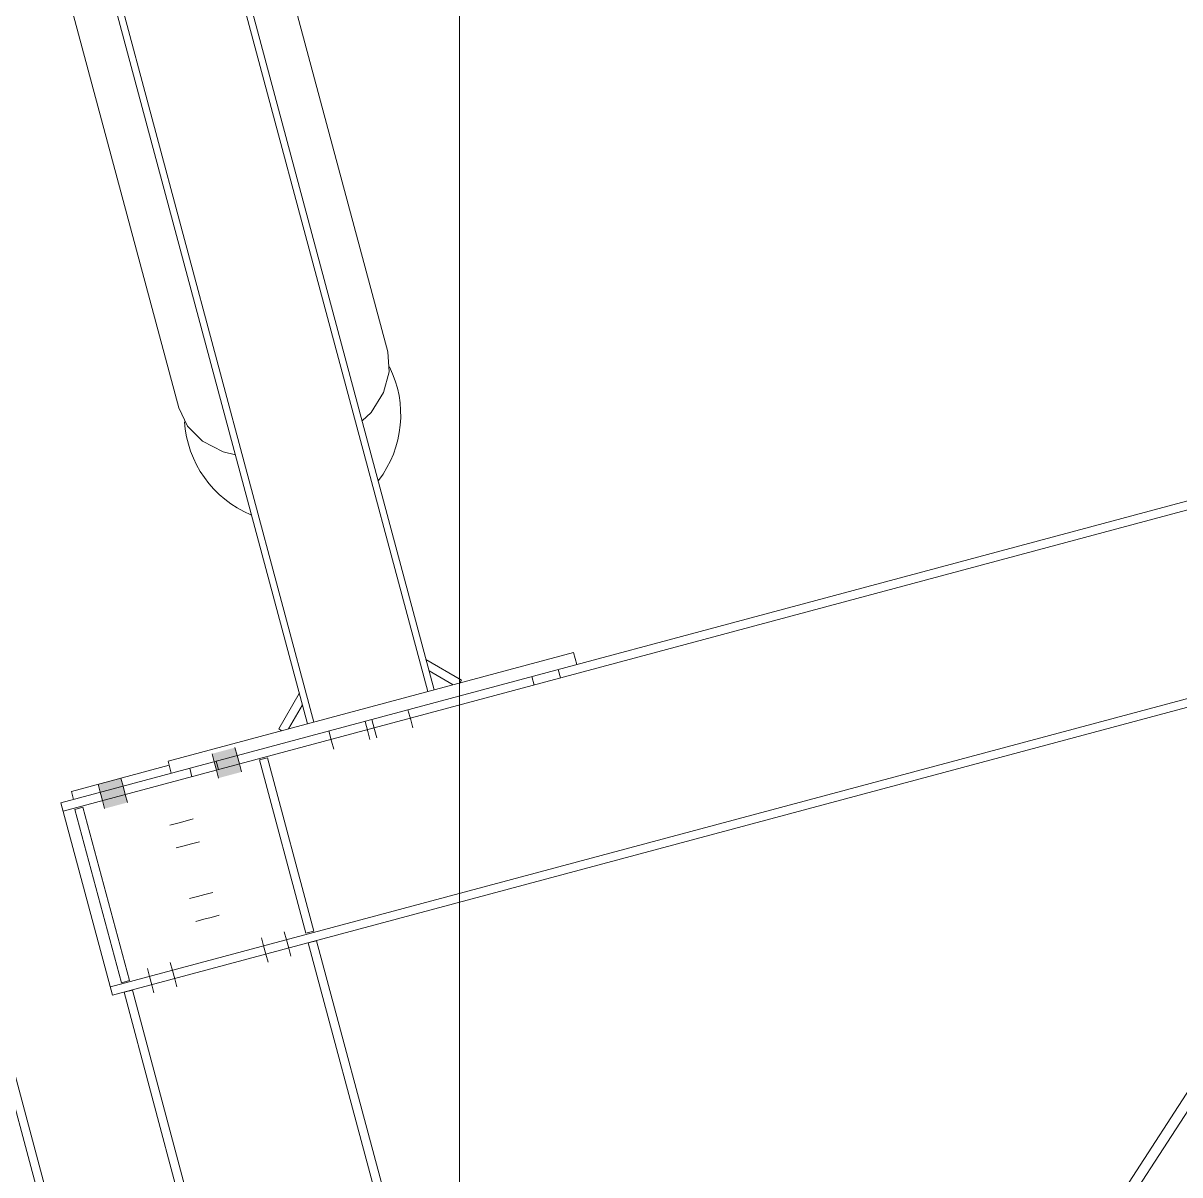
# Model space of a CAD drawing. Header units: millimetres. Extents: x -753 to 90, y 56274 to 56868.
# Drawn here: x -399.14 to -381.5, y 56728.24 to 56745.8 of the extents above; entities that cross this region are included whole.
import ezdxf

# ---------------------------------------------------------------- set-up
doc = ezdxf.new("R2010")
doc.units = ezdxf.units.MM
doc.linetypes.add('XKITLINE00', pattern=[0])
doc.linetypes.add('XKITLINE02', pattern=[4, 2, -2])
for name, color, linetype, lineweight in [('Grelha', 4, 'Continuous', 0), ('Parafuso', 3, 'Continuous', 0), ('Peça', 2, 'Continuous', 0)]:
    doc.layers.add(name, color=color, linetype=linetype, lineweight=lineweight)

# ---------------------------------------------------------------- blocks, each defined once
blk = doc.blocks.new('*A628')
at = {"layer": 'Grelha', "color": 7, "linetype": 'XKITLINE00', "lineweight": 0}
blk.add_line((-392.488, 56499.327), (-392.488, 56831.55), dxfattribs=at)
blk = doc.blocks.new('*A1312')
at = {"layer": 'Peça', "color": 1, "linetype": 'XKITLINE00', "lineweight": 0}
for p, q in [((-398.563, 56733.914), (-252.563, 56773.034)), ((-398.529, 56733.787), (-252.563, 56772.897)), ((-397.81, 56731.105), (-252.563, 56770.023)), ((-397.776, 56730.978), (-252.563, 56769.886)), ((-398.563, 56733.914), (-397.776, 56730.978))]:
    blk.add_line(p, q, dxfattribs=at)
blk = doc.blocks.new('*A1316')
at = {"layer": 'Peça', "color": 1, "linetype": 'XKITLINE00', "lineweight": 0}
for p, q in [((-395.413, 56734.601), (-395.535, 56734.568)), ((-394.705, 56731.958), (-395.413, 56734.601)), ((-394.827, 56731.925), (-395.535, 56734.568)), ((-394.705, 56731.958), (-394.827, 56731.925))]:
    blk.add_line(p, q, dxfattribs=at)
blk = doc.blocks.new('*A1317')
at = {"layer": 'Peça', "color": 1, "linetype": 'XKITLINE00', "lineweight": 0}
for p, q in [((-398.228, 56733.847), (-398.35, 56733.814)), ((-397.642, 56731.171), (-398.35, 56733.814)), ((-397.52, 56731.204), (-398.228, 56733.847)), ((-397.52, 56731.204), (-397.642, 56731.171))]:
    blk.add_line(p, q, dxfattribs=at)
blk = doc.blocks.new('*A1379')
at = {"layer": 'Peça', "color": 1, "linetype": 'XKITLINE00', "lineweight": 0}
for p, q in [((-377.144, 56736.046), (-389.832, 56716.475)), ((-389.699, 56716.389), (-377.011, 56735.96))]:
    blk.add_line(p, q, dxfattribs=at)
blk = doc.blocks.new('*A1385')
at = {"layer": 'Peça', "color": 1, "linetype": 'XKITLINE00', "lineweight": 0}
for p, q in [((-394.955, 56713.181), (-399.593, 56730.491)), ((-394.828, 56713.216), (-399.466, 56730.525))]:
    blk.add_line(p, q, dxfattribs=at)
blk = doc.blocks.new('*A1386')
at = {"layer": 'Peça', "color": 1, "linetype": 'XKITLINE00', "lineweight": 0}
for p, q in [((-394.793, 56731.777), (-394.666, 56731.811)), ((-390.155, 56714.468), (-394.793, 56731.777)), ((-390.028, 56714.502), (-394.666, 56731.811)), ((-397.602, 56731.024), (-397.475, 56731.058)), ((-392.964, 56713.715), (-397.602, 56731.024)), ((-392.837, 56713.749), (-397.475, 56731.058))]:
    blk.add_line(p, q, dxfattribs=at)
blk = doc.blocks.new('*A1387')
at = {"layer": 'Peça', "color": 1, "linetype": 'XKITLINE00', "lineweight": 0}
for p, q in [((-396.913, 56734.487), (-398.402, 56734.088)), ((-398.402, 56734.088), (-398.37, 56733.966))]:
    blk.add_line(p, q, dxfattribs=at)
blk = doc.blocks.new('*A1388')
at = {"layer": 'Parafuso'}
for points in [[(-397.964, 56734.075), (-397.997, 56734.196), (-397.649, 56734.289), (-397.616, 56734.168)], [(-397.964, 56734.075), (-397.997, 56734.196), (-397.649, 56734.289), (-397.616, 56734.168)], [(-397.964, 56734.075), (-397.997, 56734.196), (-397.649, 56734.289), (-397.616, 56734.168)], [(-397.93, 56733.947), (-397.964, 56734.075), (-397.616, 56734.168), (-397.582, 56734.04)], [(-397.93, 56733.947), (-397.964, 56734.075), (-397.616, 56734.168), (-397.582, 56734.04)], [(-397.93, 56733.947), (-397.964, 56734.075), (-397.616, 56734.168), (-397.582, 56734.04)], [(-397.897, 56733.825), (-397.93, 56733.947), (-397.582, 56734.04), (-397.549, 56733.919)], [(-397.897, 56733.825), (-397.93, 56733.947), (-397.582, 56734.04), (-397.549, 56733.919)], [(-397.897, 56733.825), (-397.93, 56733.947), (-397.582, 56734.04), (-397.549, 56733.919)]]:
    blk.add_hatch(color=7, dxfattribs=at).paths.add_polyline_path(points, flags=17)
at = {"layer": 'Parafuso', "color": 7, "linetype": 'XKITLINE00', "lineweight": 0}
for p, q in [((-397.616, 56734.168), (-397.649, 56734.289)), ((-397.616, 56734.168), (-397.649, 56734.289)), ((-397.616, 56734.168), (-397.649, 56734.289)), ((-397.964, 56734.075), (-397.997, 56734.196)), ((-397.964, 56734.075), (-397.997, 56734.196)), ((-397.964, 56734.075), (-397.997, 56734.196)), ((-397.93, 56733.947), (-397.964, 56734.075)), ((-397.93, 56733.947), (-397.964, 56734.075)), ((-397.93, 56733.947), (-397.964, 56734.075)), ((-397.582, 56734.04), (-397.616, 56734.168)), ((-397.582, 56734.04), (-397.616, 56734.168)), ((-397.582, 56734.04), (-397.616, 56734.168)), ((-397.897, 56733.825), (-397.93, 56733.947)), ((-397.897, 56733.825), (-397.93, 56733.947)), ((-397.897, 56733.825), (-397.93, 56733.947)), ((-397.549, 56733.919), (-397.582, 56734.04)), ((-397.549, 56733.919), (-397.582, 56734.04)), ((-397.549, 56733.919), (-397.582, 56734.04))]:
    blk.add_line(p, q, dxfattribs=at)
blk = doc.blocks.new('*A1389')
at = {"layer": 'Parafuso'}
for points in [[(-397.649, 56734.289), (-397.616, 56734.168), (-397.964, 56734.075), (-397.997, 56734.196)], [(-397.649, 56734.289), (-397.616, 56734.168), (-397.964, 56734.075), (-397.997, 56734.196)], [(-397.649, 56734.289), (-397.616, 56734.168), (-397.964, 56734.075), (-397.997, 56734.196)], [(-397.616, 56734.168), (-397.582, 56734.04), (-397.93, 56733.947), (-397.964, 56734.075)], [(-397.616, 56734.168), (-397.582, 56734.04), (-397.93, 56733.947), (-397.964, 56734.075)], [(-397.616, 56734.168), (-397.582, 56734.04), (-397.93, 56733.947), (-397.964, 56734.075)], [(-397.582, 56734.04), (-397.549, 56733.919), (-397.897, 56733.825), (-397.93, 56733.947)], [(-397.582, 56734.04), (-397.549, 56733.919), (-397.897, 56733.825), (-397.93, 56733.947)], [(-397.582, 56734.04), (-397.549, 56733.919), (-397.897, 56733.825), (-397.93, 56733.947)]]:
    blk.add_hatch(color=7, dxfattribs=at).paths.add_polyline_path(points, flags=17)
at = {"layer": 'Parafuso', "color": 7, "linetype": 'XKITLINE00', "lineweight": 0}
for p, q in [((-397.616, 56734.168), (-397.649, 56734.289)), ((-397.616, 56734.168), (-397.649, 56734.289)), ((-397.616, 56734.168), (-397.649, 56734.289)), ((-397.964, 56734.075), (-397.997, 56734.196)), ((-397.964, 56734.075), (-397.997, 56734.196)), ((-397.964, 56734.075), (-397.997, 56734.196)), ((-397.93, 56733.947), (-397.964, 56734.075)), ((-397.93, 56733.947), (-397.964, 56734.075)), ((-397.93, 56733.947), (-397.964, 56734.075)), ((-397.582, 56734.04), (-397.616, 56734.168)), ((-397.582, 56734.04), (-397.616, 56734.168)), ((-397.582, 56734.04), (-397.616, 56734.168)), ((-397.897, 56733.825), (-397.93, 56733.947)), ((-397.897, 56733.825), (-397.93, 56733.947)), ((-397.897, 56733.825), (-397.93, 56733.947)), ((-397.549, 56733.919), (-397.582, 56734.04)), ((-397.549, 56733.919), (-397.582, 56734.04)), ((-397.549, 56733.919), (-397.582, 56734.04))]:
    blk.add_line(p, q, dxfattribs=at)
blk = doc.blocks.new('*A1390')
at = {"layer": 'Parafuso', "color": 7, "linetype": 'XKITLINE02', "lineweight": 0}
for p, q in [((-395.505, 56731.853), (-395.473, 56731.732)), ((-395.505, 56731.853), (-395.473, 56731.732)), ((-395.505, 56731.853), (-395.473, 56731.732)), ((-395.158, 56731.946), (-395.125, 56731.825)), ((-395.158, 56731.946), (-395.125, 56731.825)), ((-395.158, 56731.946), (-395.125, 56731.825)), ((-395.125, 56731.825), (-395.091, 56731.697)), ((-395.125, 56731.825), (-395.091, 56731.697)), ((-395.125, 56731.825), (-395.091, 56731.697)), ((-395.473, 56731.732), (-395.439, 56731.604)), ((-395.473, 56731.732), (-395.439, 56731.604)), ((-395.473, 56731.732), (-395.439, 56731.604)), ((-395.439, 56731.604), (-395.406, 56731.482)), ((-395.439, 56731.604), (-395.406, 56731.482)), ((-395.439, 56731.604), (-395.406, 56731.482)), ((-395.091, 56731.697), (-395.058, 56731.576)), ((-395.091, 56731.697), (-395.058, 56731.576)), ((-395.091, 56731.697), (-395.058, 56731.576))]:
    blk.add_line(p, q, dxfattribs=at)
blk = doc.blocks.new('*A1391')
at = {"layer": 'Parafuso', "color": 7, "linetype": 'XKITLINE02', "lineweight": 0}
for p, q in [((-395.505, 56731.853), (-395.473, 56731.732)), ((-395.505, 56731.853), (-395.473, 56731.732)), ((-395.505, 56731.853), (-395.473, 56731.732)), ((-395.158, 56731.946), (-395.125, 56731.825)), ((-395.158, 56731.946), (-395.125, 56731.825)), ((-395.158, 56731.946), (-395.125, 56731.825)), ((-395.125, 56731.825), (-395.091, 56731.697)), ((-395.125, 56731.825), (-395.091, 56731.697)), ((-395.125, 56731.825), (-395.091, 56731.697)), ((-395.473, 56731.732), (-395.439, 56731.604)), ((-395.473, 56731.732), (-395.439, 56731.604)), ((-395.473, 56731.732), (-395.439, 56731.604)), ((-395.439, 56731.604), (-395.406, 56731.482)), ((-395.439, 56731.604), (-395.406, 56731.482)), ((-395.439, 56731.604), (-395.406, 56731.482)), ((-395.091, 56731.697), (-395.058, 56731.576)), ((-395.091, 56731.697), (-395.058, 56731.576)), ((-395.091, 56731.697), (-395.058, 56731.576))]:
    blk.add_line(p, q, dxfattribs=at)
blk = doc.blocks.new('*A1392')
at = {"layer": 'Parafuso'}
for points in [[(-395.91, 56734.755), (-395.878, 56734.634), (-396.225, 56734.54), (-396.258, 56734.662)], [(-395.91, 56734.755), (-395.878, 56734.634), (-396.225, 56734.54), (-396.258, 56734.662)], [(-395.91, 56734.755), (-395.878, 56734.634), (-396.225, 56734.54), (-396.258, 56734.662)], [(-395.878, 56734.634), (-395.843, 56734.506), (-396.191, 56734.413), (-396.225, 56734.54)], [(-395.878, 56734.634), (-395.843, 56734.506), (-396.191, 56734.413), (-396.225, 56734.54)], [(-395.878, 56734.634), (-395.843, 56734.506), (-396.191, 56734.413), (-396.225, 56734.54)], [(-395.843, 56734.506), (-395.811, 56734.384), (-396.159, 56734.291), (-396.191, 56734.413)], [(-395.843, 56734.506), (-395.811, 56734.384), (-396.159, 56734.291), (-396.191, 56734.413)], [(-395.843, 56734.506), (-395.811, 56734.384), (-396.159, 56734.291), (-396.191, 56734.413)]]:
    blk.add_hatch(color=7, dxfattribs=at).paths.add_polyline_path(points, flags=17)
at = {"layer": 'Parafuso', "color": 7, "linetype": 'XKITLINE00', "lineweight": 0}
for p, q in [((-396.225, 56734.54), (-396.258, 56734.662)), ((-396.225, 56734.54), (-396.258, 56734.662)), ((-396.225, 56734.54), (-396.258, 56734.662)), ((-395.878, 56734.634), (-395.91, 56734.755)), ((-395.878, 56734.634), (-395.91, 56734.755)), ((-395.878, 56734.634), (-395.91, 56734.755)), ((-395.843, 56734.506), (-395.878, 56734.634)), ((-395.843, 56734.506), (-395.878, 56734.634)), ((-395.843, 56734.506), (-395.878, 56734.634)), ((-396.191, 56734.413), (-396.225, 56734.54)), ((-396.191, 56734.413), (-396.225, 56734.54)), ((-396.191, 56734.413), (-396.225, 56734.54)), ((-395.811, 56734.384), (-395.843, 56734.506)), ((-395.811, 56734.384), (-395.843, 56734.506)), ((-395.811, 56734.384), (-395.843, 56734.506)), ((-396.159, 56734.291), (-396.191, 56734.413)), ((-396.159, 56734.291), (-396.191, 56734.413)), ((-396.159, 56734.291), (-396.191, 56734.413))]:
    blk.add_line(p, q, dxfattribs=at)
blk = doc.blocks.new('*A1393')
at = {"layer": 'Parafuso'}
for points in [[(-396.225, 56734.54), (-396.258, 56734.662), (-395.91, 56734.755), (-395.878, 56734.634)], [(-396.225, 56734.54), (-396.258, 56734.662), (-395.91, 56734.755), (-395.878, 56734.634)], [(-396.225, 56734.54), (-396.258, 56734.662), (-395.91, 56734.755), (-395.878, 56734.634)], [(-396.191, 56734.413), (-396.225, 56734.54), (-395.878, 56734.634), (-395.843, 56734.506)], [(-396.191, 56734.413), (-396.225, 56734.54), (-395.878, 56734.634), (-395.843, 56734.506)], [(-396.191, 56734.413), (-396.225, 56734.54), (-395.878, 56734.634), (-395.843, 56734.506)], [(-396.159, 56734.291), (-396.191, 56734.413), (-395.843, 56734.506), (-395.811, 56734.384)], [(-396.159, 56734.291), (-396.191, 56734.413), (-395.843, 56734.506), (-395.811, 56734.384)], [(-396.159, 56734.291), (-396.191, 56734.413), (-395.843, 56734.506), (-395.811, 56734.384)]]:
    blk.add_hatch(color=7, dxfattribs=at).paths.add_polyline_path(points, flags=17)
at = {"layer": 'Parafuso', "color": 7, "linetype": 'XKITLINE00', "lineweight": 0}
for p, q in [((-396.225, 56734.54), (-396.258, 56734.662)), ((-396.225, 56734.54), (-396.258, 56734.662)), ((-396.225, 56734.54), (-396.258, 56734.662)), ((-395.878, 56734.634), (-395.91, 56734.755)), ((-395.878, 56734.634), (-395.91, 56734.755)), ((-395.878, 56734.634), (-395.91, 56734.755)), ((-395.843, 56734.506), (-395.878, 56734.634)), ((-395.843, 56734.506), (-395.878, 56734.634)), ((-395.843, 56734.506), (-395.878, 56734.634)), ((-396.191, 56734.413), (-396.225, 56734.54)), ((-396.191, 56734.413), (-396.225, 56734.54)), ((-396.191, 56734.413), (-396.225, 56734.54)), ((-395.811, 56734.384), (-395.843, 56734.506)), ((-395.811, 56734.384), (-395.843, 56734.506)), ((-395.811, 56734.384), (-395.843, 56734.506)), ((-396.159, 56734.291), (-396.191, 56734.413)), ((-396.159, 56734.291), (-396.191, 56734.413)), ((-396.159, 56734.291), (-396.191, 56734.413))]:
    blk.add_line(p, q, dxfattribs=at)
blk = doc.blocks.new('*A1404')
at = {"layer": 'Parafuso', "color": 7, "linetype": 'XKITLINE02', "lineweight": 0}
for p, q in [((-396.78, 56733.605), (-396.902, 56733.572)), ((-396.78, 56733.605), (-396.902, 56733.572)), ((-396.668, 56733.635), (-396.78, 56733.605)), ((-396.668, 56733.635), (-396.78, 56733.605)), ((-396.546, 56733.668), (-396.668, 56733.635)), ((-396.546, 56733.668), (-396.668, 56733.635)), ((-396.687, 56733.257), (-396.809, 56733.225)), ((-396.687, 56733.257), (-396.809, 56733.225)), ((-396.575, 56733.287), (-396.687, 56733.257)), ((-396.575, 56733.287), (-396.687, 56733.257)), ((-396.453, 56733.32), (-396.575, 56733.287)), ((-396.453, 56733.32), (-396.575, 56733.287)), ((-396.48, 56732.485), (-396.602, 56732.452)), ((-396.48, 56732.485), (-396.602, 56732.452)), ((-396.368, 56732.515), (-396.48, 56732.485)), ((-396.368, 56732.515), (-396.48, 56732.485)), ((-396.246, 56732.547), (-396.368, 56732.515)), ((-396.246, 56732.547), (-396.368, 56732.515)), ((-396.387, 56732.137), (-396.508, 56732.104)), ((-396.387, 56732.137), (-396.508, 56732.104)), ((-396.275, 56732.167), (-396.387, 56732.137)), ((-396.275, 56732.167), (-396.387, 56732.137)), ((-396.153, 56732.199), (-396.275, 56732.167)), ((-396.153, 56732.199), (-396.275, 56732.167))]:
    blk.add_line(p, q, dxfattribs=at)
blk = doc.blocks.new('*A1405')
at = {"layer": 'Parafuso', "color": 7, "linetype": 'XKITLINE02', "lineweight": 0}
for p, q in [((-396.78, 56733.605), (-396.902, 56733.572)), ((-396.78, 56733.605), (-396.902, 56733.572)), ((-396.668, 56733.635), (-396.78, 56733.605)), ((-396.668, 56733.635), (-396.78, 56733.605)), ((-396.546, 56733.668), (-396.668, 56733.635)), ((-396.546, 56733.668), (-396.668, 56733.635)), ((-396.687, 56733.257), (-396.809, 56733.225)), ((-396.687, 56733.257), (-396.809, 56733.225)), ((-396.575, 56733.287), (-396.687, 56733.257)), ((-396.575, 56733.287), (-396.687, 56733.257)), ((-396.453, 56733.32), (-396.575, 56733.287)), ((-396.453, 56733.32), (-396.575, 56733.287)), ((-396.48, 56732.485), (-396.602, 56732.452)), ((-396.48, 56732.485), (-396.602, 56732.452)), ((-396.368, 56732.515), (-396.48, 56732.485)), ((-396.368, 56732.515), (-396.48, 56732.485)), ((-396.246, 56732.547), (-396.368, 56732.515)), ((-396.246, 56732.547), (-396.368, 56732.515)), ((-396.387, 56732.137), (-396.508, 56732.104)), ((-396.387, 56732.137), (-396.508, 56732.104)), ((-396.275, 56732.167), (-396.387, 56732.137)), ((-396.275, 56732.167), (-396.387, 56732.137)), ((-396.153, 56732.199), (-396.275, 56732.167)), ((-396.153, 56732.199), (-396.275, 56732.167))]:
    blk.add_line(p, q, dxfattribs=at)
blk = doc.blocks.new('*A1406')
at = {"layer": 'Parafuso', "color": 7, "linetype": 'XKITLINE02', "lineweight": 0}
for p, q in [((-396.896, 56731.481), (-396.864, 56731.359)), ((-396.896, 56731.481), (-396.864, 56731.359)), ((-396.896, 56731.481), (-396.864, 56731.359)), ((-397.244, 56731.387), (-397.211, 56731.266)), ((-397.244, 56731.387), (-397.211, 56731.266)), ((-397.244, 56731.387), (-397.211, 56731.266)), ((-397.211, 56731.266), (-397.177, 56731.138)), ((-397.211, 56731.266), (-397.177, 56731.138)), ((-397.211, 56731.266), (-397.177, 56731.138)), ((-396.864, 56731.359), (-396.829, 56731.231)), ((-396.864, 56731.359), (-396.829, 56731.231)), ((-396.864, 56731.359), (-396.829, 56731.231)), ((-397.177, 56731.138), (-397.145, 56731.016)), ((-397.177, 56731.138), (-397.145, 56731.016)), ((-397.177, 56731.138), (-397.145, 56731.016)), ((-396.829, 56731.231), (-396.797, 56731.11)), ((-396.829, 56731.231), (-396.797, 56731.11)), ((-396.829, 56731.231), (-396.797, 56731.11))]:
    blk.add_line(p, q, dxfattribs=at)
blk = doc.blocks.new('*A1407')
at = {"layer": 'Parafuso', "color": 7, "linetype": 'XKITLINE02', "lineweight": 0}
for p, q in [((-396.896, 56731.481), (-396.864, 56731.359)), ((-396.896, 56731.481), (-396.864, 56731.359)), ((-396.896, 56731.481), (-396.864, 56731.359)), ((-397.244, 56731.387), (-397.211, 56731.266)), ((-397.244, 56731.387), (-397.211, 56731.266)), ((-397.244, 56731.387), (-397.211, 56731.266)), ((-397.211, 56731.266), (-397.177, 56731.138)), ((-397.211, 56731.266), (-397.177, 56731.138)), ((-397.211, 56731.266), (-397.177, 56731.138)), ((-396.864, 56731.359), (-396.829, 56731.231)), ((-396.864, 56731.359), (-396.829, 56731.231)), ((-396.864, 56731.359), (-396.829, 56731.231)), ((-397.177, 56731.138), (-397.145, 56731.016)), ((-397.177, 56731.138), (-397.145, 56731.016)), ((-397.177, 56731.138), (-397.145, 56731.016)), ((-396.829, 56731.231), (-396.797, 56731.11)), ((-396.829, 56731.231), (-396.797, 56731.11)), ((-396.829, 56731.231), (-396.797, 56731.11))]:
    blk.add_line(p, q, dxfattribs=at)
blk = doc.blocks.new('*A1408')
at = {"layer": 'Parafuso'}
for points in [[(-397.649, 56734.289), (-397.616, 56734.168), (-397.964, 56734.075), (-397.997, 56734.196)], [(-397.649, 56734.289), (-397.616, 56734.168), (-397.964, 56734.075), (-397.997, 56734.196)], [(-397.649, 56734.289), (-397.616, 56734.168), (-397.964, 56734.075), (-397.997, 56734.196)], [(-397.616, 56734.168), (-397.582, 56734.04), (-397.93, 56733.947), (-397.964, 56734.075)], [(-397.616, 56734.168), (-397.582, 56734.04), (-397.93, 56733.947), (-397.964, 56734.075)], [(-397.616, 56734.168), (-397.582, 56734.04), (-397.93, 56733.947), (-397.964, 56734.075)], [(-397.582, 56734.04), (-397.549, 56733.919), (-397.897, 56733.825), (-397.93, 56733.947)], [(-397.582, 56734.04), (-397.549, 56733.919), (-397.897, 56733.825), (-397.93, 56733.947)], [(-397.582, 56734.04), (-397.549, 56733.919), (-397.897, 56733.825), (-397.93, 56733.947)]]:
    blk.add_hatch(color=7, dxfattribs=at).paths.add_polyline_path(points, flags=17)
at = {"layer": 'Parafuso', "color": 7, "linetype": 'XKITLINE00', "lineweight": 0}
for p, q in [((-397.616, 56734.168), (-397.649, 56734.289)), ((-397.616, 56734.168), (-397.649, 56734.289)), ((-397.616, 56734.168), (-397.649, 56734.289)), ((-397.964, 56734.075), (-397.997, 56734.196)), ((-397.964, 56734.075), (-397.997, 56734.196)), ((-397.964, 56734.075), (-397.997, 56734.196)), ((-397.93, 56733.947), (-397.964, 56734.075)), ((-397.93, 56733.947), (-397.964, 56734.075)), ((-397.93, 56733.947), (-397.964, 56734.075)), ((-397.582, 56734.04), (-397.616, 56734.168)), ((-397.582, 56734.04), (-397.616, 56734.168)), ((-397.582, 56734.04), (-397.616, 56734.168)), ((-397.897, 56733.825), (-397.93, 56733.947)), ((-397.897, 56733.825), (-397.93, 56733.947)), ((-397.897, 56733.825), (-397.93, 56733.947)), ((-397.549, 56733.919), (-397.582, 56734.04)), ((-397.549, 56733.919), (-397.582, 56734.04)), ((-397.549, 56733.919), (-397.582, 56734.04))]:
    blk.add_line(p, q, dxfattribs=at)
blk = doc.blocks.new('*A1409')
at = {"layer": 'Parafuso'}
for points in [[(-397.964, 56734.075), (-397.997, 56734.196), (-397.649, 56734.289), (-397.616, 56734.168)], [(-397.964, 56734.075), (-397.997, 56734.196), (-397.649, 56734.289), (-397.616, 56734.168)], [(-397.964, 56734.075), (-397.997, 56734.196), (-397.649, 56734.289), (-397.616, 56734.168)], [(-397.93, 56733.947), (-397.964, 56734.075), (-397.616, 56734.168), (-397.582, 56734.04)], [(-397.93, 56733.947), (-397.964, 56734.075), (-397.616, 56734.168), (-397.582, 56734.04)], [(-397.93, 56733.947), (-397.964, 56734.075), (-397.616, 56734.168), (-397.582, 56734.04)], [(-397.897, 56733.825), (-397.93, 56733.947), (-397.582, 56734.04), (-397.549, 56733.919)], [(-397.897, 56733.825), (-397.93, 56733.947), (-397.582, 56734.04), (-397.549, 56733.919)], [(-397.897, 56733.825), (-397.93, 56733.947), (-397.582, 56734.04), (-397.549, 56733.919)]]:
    blk.add_hatch(color=7, dxfattribs=at).paths.add_polyline_path(points, flags=17)
at = {"layer": 'Parafuso', "color": 7, "linetype": 'XKITLINE00', "lineweight": 0}
for p, q in [((-397.616, 56734.168), (-397.649, 56734.289)), ((-397.616, 56734.168), (-397.649, 56734.289)), ((-397.616, 56734.168), (-397.649, 56734.289)), ((-397.964, 56734.075), (-397.997, 56734.196)), ((-397.964, 56734.075), (-397.997, 56734.196)), ((-397.964, 56734.075), (-397.997, 56734.196)), ((-397.93, 56733.947), (-397.964, 56734.075)), ((-397.93, 56733.947), (-397.964, 56734.075)), ((-397.93, 56733.947), (-397.964, 56734.075)), ((-397.582, 56734.04), (-397.616, 56734.168)), ((-397.582, 56734.04), (-397.616, 56734.168)), ((-397.582, 56734.04), (-397.616, 56734.168)), ((-397.897, 56733.825), (-397.93, 56733.947)), ((-397.897, 56733.825), (-397.93, 56733.947)), ((-397.897, 56733.825), (-397.93, 56733.947)), ((-397.549, 56733.919), (-397.582, 56734.04)), ((-397.549, 56733.919), (-397.582, 56734.04)), ((-397.549, 56733.919), (-397.582, 56734.04))]:
    blk.add_line(p, q, dxfattribs=at)
blk = doc.blocks.new('*A1410')
at = {"layer": 'Parafuso', "color": 7, "linetype": 'XKITLINE02', "lineweight": 0}
for p, q in [((-396.902, 56733.572), (-396.78, 56733.605)), ((-396.902, 56733.572), (-396.78, 56733.605)), ((-396.78, 56733.605), (-396.668, 56733.635)), ((-396.78, 56733.605), (-396.668, 56733.635)), ((-396.668, 56733.635), (-396.546, 56733.668)), ((-396.668, 56733.635), (-396.546, 56733.668)), ((-396.809, 56733.225), (-396.687, 56733.257)), ((-396.809, 56733.225), (-396.687, 56733.257)), ((-396.687, 56733.257), (-396.575, 56733.287)), ((-396.687, 56733.257), (-396.575, 56733.287)), ((-396.575, 56733.287), (-396.453, 56733.32)), ((-396.575, 56733.287), (-396.453, 56733.32)), ((-396.602, 56732.452), (-396.48, 56732.485)), ((-396.602, 56732.452), (-396.48, 56732.485)), ((-396.48, 56732.485), (-396.368, 56732.515)), ((-396.48, 56732.485), (-396.368, 56732.515)), ((-396.368, 56732.515), (-396.246, 56732.547)), ((-396.368, 56732.515), (-396.246, 56732.547)), ((-396.508, 56732.104), (-396.387, 56732.137)), ((-396.508, 56732.104), (-396.387, 56732.137)), ((-396.387, 56732.137), (-396.275, 56732.167)), ((-396.387, 56732.137), (-396.275, 56732.167)), ((-396.275, 56732.167), (-396.153, 56732.199)), ((-396.275, 56732.167), (-396.153, 56732.199))]:
    blk.add_line(p, q, dxfattribs=at)
blk = doc.blocks.new('*A1411')
at = {"layer": 'Parafuso', "color": 7, "linetype": 'XKITLINE02', "lineweight": 0}
for p, q in [((-396.902, 56733.572), (-396.78, 56733.605)), ((-396.902, 56733.572), (-396.78, 56733.605)), ((-396.78, 56733.605), (-396.668, 56733.635)), ((-396.78, 56733.605), (-396.668, 56733.635)), ((-396.668, 56733.635), (-396.546, 56733.668)), ((-396.668, 56733.635), (-396.546, 56733.668)), ((-396.809, 56733.225), (-396.687, 56733.257)), ((-396.809, 56733.225), (-396.687, 56733.257)), ((-396.687, 56733.257), (-396.575, 56733.287)), ((-396.687, 56733.257), (-396.575, 56733.287)), ((-396.575, 56733.287), (-396.453, 56733.32)), ((-396.575, 56733.287), (-396.453, 56733.32)), ((-396.602, 56732.452), (-396.48, 56732.485)), ((-396.602, 56732.452), (-396.48, 56732.485)), ((-396.48, 56732.485), (-396.368, 56732.515)), ((-396.48, 56732.485), (-396.368, 56732.515)), ((-396.368, 56732.515), (-396.246, 56732.547)), ((-396.368, 56732.515), (-396.246, 56732.547)), ((-396.508, 56732.104), (-396.387, 56732.137)), ((-396.508, 56732.104), (-396.387, 56732.137)), ((-396.387, 56732.137), (-396.275, 56732.167)), ((-396.387, 56732.137), (-396.275, 56732.167)), ((-396.275, 56732.167), (-396.153, 56732.199)), ((-396.275, 56732.167), (-396.153, 56732.199))]:
    blk.add_line(p, q, dxfattribs=at)
blk = doc.blocks.new('*A1412')
at = {"layer": 'Parafuso', "color": 7, "linetype": 'XKITLINE02', "lineweight": 0}
for p, q in [((-395.505, 56731.853), (-395.473, 56731.732)), ((-395.505, 56731.853), (-395.473, 56731.732)), ((-395.505, 56731.853), (-395.473, 56731.732)), ((-395.158, 56731.946), (-395.125, 56731.825)), ((-395.158, 56731.946), (-395.125, 56731.825)), ((-395.158, 56731.946), (-395.125, 56731.825)), ((-395.125, 56731.825), (-395.091, 56731.697)), ((-395.125, 56731.825), (-395.091, 56731.697)), ((-395.125, 56731.825), (-395.091, 56731.697)), ((-395.473, 56731.732), (-395.439, 56731.604)), ((-395.473, 56731.732), (-395.439, 56731.604)), ((-395.473, 56731.732), (-395.439, 56731.604)), ((-395.439, 56731.604), (-395.406, 56731.482)), ((-395.439, 56731.604), (-395.406, 56731.482)), ((-395.439, 56731.604), (-395.406, 56731.482)), ((-395.091, 56731.697), (-395.058, 56731.576)), ((-395.091, 56731.697), (-395.058, 56731.576)), ((-395.091, 56731.697), (-395.058, 56731.576))]:
    blk.add_line(p, q, dxfattribs=at)
blk = doc.blocks.new('*A1413')
at = {"layer": 'Parafuso', "color": 7, "linetype": 'XKITLINE02', "lineweight": 0}
for p, q in [((-395.505, 56731.853), (-395.473, 56731.732)), ((-395.505, 56731.853), (-395.473, 56731.732)), ((-395.505, 56731.853), (-395.473, 56731.732)), ((-395.158, 56731.946), (-395.125, 56731.825)), ((-395.158, 56731.946), (-395.125, 56731.825)), ((-395.158, 56731.946), (-395.125, 56731.825)), ((-395.125, 56731.825), (-395.091, 56731.697)), ((-395.125, 56731.825), (-395.091, 56731.697)), ((-395.125, 56731.825), (-395.091, 56731.697)), ((-395.473, 56731.732), (-395.439, 56731.604)), ((-395.473, 56731.732), (-395.439, 56731.604)), ((-395.473, 56731.732), (-395.439, 56731.604)), ((-395.439, 56731.604), (-395.406, 56731.482)), ((-395.439, 56731.604), (-395.406, 56731.482)), ((-395.439, 56731.604), (-395.406, 56731.482)), ((-395.091, 56731.697), (-395.058, 56731.576)), ((-395.091, 56731.697), (-395.058, 56731.576)), ((-395.091, 56731.697), (-395.058, 56731.576))]:
    blk.add_line(p, q, dxfattribs=at)
blk = doc.blocks.new('*A1414')
at = {"layer": 'Parafuso'}
for points in [[(-396.225, 56734.54), (-396.258, 56734.662), (-395.91, 56734.755), (-395.878, 56734.634)], [(-396.225, 56734.54), (-396.258, 56734.662), (-395.91, 56734.755), (-395.878, 56734.634)], [(-396.225, 56734.54), (-396.258, 56734.662), (-395.91, 56734.755), (-395.878, 56734.634)], [(-396.191, 56734.413), (-396.225, 56734.54), (-395.878, 56734.634), (-395.843, 56734.506)], [(-396.191, 56734.413), (-396.225, 56734.54), (-395.878, 56734.634), (-395.843, 56734.506)], [(-396.191, 56734.413), (-396.225, 56734.54), (-395.878, 56734.634), (-395.843, 56734.506)], [(-396.159, 56734.291), (-396.191, 56734.413), (-395.843, 56734.506), (-395.811, 56734.384)], [(-396.159, 56734.291), (-396.191, 56734.413), (-395.843, 56734.506), (-395.811, 56734.384)], [(-396.159, 56734.291), (-396.191, 56734.413), (-395.843, 56734.506), (-395.811, 56734.384)]]:
    blk.add_hatch(color=7, dxfattribs=at).paths.add_polyline_path(points, flags=17)
at = {"layer": 'Parafuso', "color": 7, "linetype": 'XKITLINE00', "lineweight": 0}
for p, q in [((-396.225, 56734.54), (-396.258, 56734.662)), ((-396.225, 56734.54), (-396.258, 56734.662)), ((-396.225, 56734.54), (-396.258, 56734.662)), ((-395.878, 56734.634), (-395.91, 56734.755)), ((-395.878, 56734.634), (-395.91, 56734.755)), ((-395.878, 56734.634), (-395.91, 56734.755)), ((-395.843, 56734.506), (-395.878, 56734.634)), ((-395.843, 56734.506), (-395.878, 56734.634)), ((-395.843, 56734.506), (-395.878, 56734.634)), ((-396.191, 56734.413), (-396.225, 56734.54)), ((-396.191, 56734.413), (-396.225, 56734.54)), ((-396.191, 56734.413), (-396.225, 56734.54)), ((-395.811, 56734.384), (-395.843, 56734.506)), ((-395.811, 56734.384), (-395.843, 56734.506)), ((-395.811, 56734.384), (-395.843, 56734.506)), ((-396.159, 56734.291), (-396.191, 56734.413)), ((-396.159, 56734.291), (-396.191, 56734.413)), ((-396.159, 56734.291), (-396.191, 56734.413))]:
    blk.add_line(p, q, dxfattribs=at)
blk = doc.blocks.new('*A1415')
at = {"layer": 'Parafuso'}
for points in [[(-395.91, 56734.755), (-395.878, 56734.634), (-396.225, 56734.54), (-396.258, 56734.662)], [(-395.91, 56734.755), (-395.878, 56734.634), (-396.225, 56734.54), (-396.258, 56734.662)], [(-395.91, 56734.755), (-395.878, 56734.634), (-396.225, 56734.54), (-396.258, 56734.662)], [(-395.878, 56734.634), (-395.843, 56734.506), (-396.191, 56734.413), (-396.225, 56734.54)], [(-395.878, 56734.634), (-395.843, 56734.506), (-396.191, 56734.413), (-396.225, 56734.54)], [(-395.878, 56734.634), (-395.843, 56734.506), (-396.191, 56734.413), (-396.225, 56734.54)], [(-395.843, 56734.506), (-395.811, 56734.384), (-396.159, 56734.291), (-396.191, 56734.413)], [(-395.843, 56734.506), (-395.811, 56734.384), (-396.159, 56734.291), (-396.191, 56734.413)], [(-395.843, 56734.506), (-395.811, 56734.384), (-396.159, 56734.291), (-396.191, 56734.413)]]:
    blk.add_hatch(color=7, dxfattribs=at).paths.add_polyline_path(points, flags=17)
at = {"layer": 'Parafuso', "color": 7, "linetype": 'XKITLINE00', "lineweight": 0}
for p, q in [((-396.225, 56734.54), (-396.258, 56734.662)), ((-396.225, 56734.54), (-396.258, 56734.662)), ((-396.225, 56734.54), (-396.258, 56734.662)), ((-395.878, 56734.634), (-395.91, 56734.755)), ((-395.878, 56734.634), (-395.91, 56734.755)), ((-395.878, 56734.634), (-395.91, 56734.755)), ((-395.843, 56734.506), (-395.878, 56734.634)), ((-395.843, 56734.506), (-395.878, 56734.634)), ((-395.843, 56734.506), (-395.878, 56734.634)), ((-396.191, 56734.413), (-396.225, 56734.54)), ((-396.191, 56734.413), (-396.225, 56734.54)), ((-396.191, 56734.413), (-396.225, 56734.54)), ((-395.811, 56734.384), (-395.843, 56734.506)), ((-395.811, 56734.384), (-395.843, 56734.506)), ((-395.811, 56734.384), (-395.843, 56734.506)), ((-396.159, 56734.291), (-396.191, 56734.413)), ((-396.159, 56734.291), (-396.191, 56734.413)), ((-396.159, 56734.291), (-396.191, 56734.413))]:
    blk.add_line(p, q, dxfattribs=at)
blk = doc.blocks.new('*A1416')
at = {"layer": 'Parafuso', "color": 7, "linetype": 'XKITLINE02', "lineweight": 0}
for p, q in [((-396.896, 56731.481), (-396.864, 56731.359)), ((-396.896, 56731.481), (-396.864, 56731.359)), ((-396.896, 56731.481), (-396.864, 56731.359)), ((-397.244, 56731.387), (-397.211, 56731.266)), ((-397.244, 56731.387), (-397.211, 56731.266)), ((-397.244, 56731.387), (-397.211, 56731.266)), ((-397.211, 56731.266), (-397.177, 56731.138)), ((-397.211, 56731.266), (-397.177, 56731.138)), ((-397.211, 56731.266), (-397.177, 56731.138)), ((-396.864, 56731.359), (-396.829, 56731.231)), ((-396.864, 56731.359), (-396.829, 56731.231)), ((-396.864, 56731.359), (-396.829, 56731.231)), ((-397.177, 56731.138), (-397.145, 56731.016)), ((-397.177, 56731.138), (-397.145, 56731.016)), ((-397.177, 56731.138), (-397.145, 56731.016)), ((-396.829, 56731.231), (-396.797, 56731.11)), ((-396.829, 56731.231), (-396.797, 56731.11)), ((-396.829, 56731.231), (-396.797, 56731.11))]:
    blk.add_line(p, q, dxfattribs=at)
blk = doc.blocks.new('*A1417')
at = {"layer": 'Parafuso', "color": 7, "linetype": 'XKITLINE02', "lineweight": 0}
for p, q in [((-396.896, 56731.481), (-396.864, 56731.359)), ((-396.896, 56731.481), (-396.864, 56731.359)), ((-396.896, 56731.481), (-396.864, 56731.359)), ((-397.244, 56731.387), (-397.211, 56731.266)), ((-397.244, 56731.387), (-397.211, 56731.266)), ((-397.244, 56731.387), (-397.211, 56731.266)), ((-397.211, 56731.266), (-397.177, 56731.138)), ((-397.211, 56731.266), (-397.177, 56731.138)), ((-397.211, 56731.266), (-397.177, 56731.138)), ((-396.864, 56731.359), (-396.829, 56731.231)), ((-396.864, 56731.359), (-396.829, 56731.231)), ((-396.864, 56731.359), (-396.829, 56731.231)), ((-397.177, 56731.138), (-397.145, 56731.016)), ((-397.177, 56731.138), (-397.145, 56731.016)), ((-397.177, 56731.138), (-397.145, 56731.016)), ((-396.829, 56731.231), (-396.797, 56731.11)), ((-396.829, 56731.231), (-396.797, 56731.11)), ((-396.829, 56731.231), (-396.797, 56731.11))]:
    blk.add_line(p, q, dxfattribs=at)
blk = doc.blocks.new('*A1419')
at = {"layer": 'Parafuso', "color": 7, "linetype": 'XKITLINE02', "lineweight": 0}
for p, q in [((-393.272, 56735.332), (-393.23, 56735.177)), ((-393.926, 56735.156), (-393.885, 56735.002)), ((-393.823, 56735.184), (-393.782, 56735.03)), ((-393.23, 56735.177), (-393.197, 56735.055)), ((-394.478, 56735.009), (-394.436, 56734.854)), ((-393.885, 56735.002), (-393.852, 56734.879)), ((-393.782, 56735.03), (-393.749, 56734.907)), ((-394.436, 56734.854), (-394.404, 56734.731))]:
    blk.add_line(p, q, dxfattribs=at)
blk = doc.blocks.new('*A1749')
at = {"layer": 'Peça', "color": 1, "linetype": 'XKITLINE00', "lineweight": 0}
for p, q in [((-396.668, 56749.801), (-396.765, 56749.776)), ((-396.765, 56749.776), (-392.969, 56735.61)), ((-396.668, 56749.801), (-392.873, 56735.635)), ((-398.6, 56749.284), (-398.504, 56749.31)), ((-398.6, 56749.284), (-394.805, 56735.118)), ((-398.504, 56749.31), (-394.708, 56735.144)), ((-398.376, 56748.832), (-396.637, 56749.297))]:
    blk.add_line(p, q, dxfattribs=at)
blk = doc.blocks.new('*A1750')
at = {"layer": 'Peça', "color": 1, "linetype": 'XKITLINE00', "lineweight": 0}
for p, q in [((-390.748, 56736.205), (-396.93, 56734.548)), ((-390.699, 56736.021), (-390.748, 56736.205)), ((-396.881, 56734.365), (-396.93, 56734.548))]:
    blk.add_line(p, q, dxfattribs=at)
blk = doc.blocks.new('*A1751')
at = {"layer": 'Peça', "color": 1, "linetype": 'XKITLINE00', "lineweight": 0}
for start, end in [(322.6823, 26.3736), (183.6257, 247.317)]:
    blk.add_arc((-395.032, 56739.83), 1.65, start, end, dxfattribs=at)
blk = doc.blocks.new('*A1752')
at = {"layer": 'Peça', "color": 1, "linetype": 'XKITLINE00', "lineweight": 0}
for p, q in [((-392.997, 56736.099), (-392.455, 56735.786)), ((-392.951, 56735.926), (-392.583, 56735.713)), ((-392.455, 56735.786), (-392.482, 56735.74)), ((-395.242, 56735.04), (-394.929, 56735.581)), ((-395.095, 56735.04), (-394.882, 56735.408)), ((-395.196, 56735.013), (-395.242, 56735.04))]:
    blk.add_line(p, q, dxfattribs=at)
blk = doc.blocks.new('*A1756')
at = {"layer": 'Parafuso', "color": 7, "linetype": 'XKITLINE02', "lineweight": 0}
for p, q in [((-391.384, 56735.838), (-391.35, 56735.71)), ((-390.979, 56735.946), (-390.945, 56735.819)), ((-396.6, 56734.44), (-396.566, 56734.312)), ((-396.195, 56734.549), (-396.161, 56734.421))]:
    blk.add_line(p, q, dxfattribs=at)
blk = doc.blocks.new('*A1757')
at = {"layer": 'Parafuso', "color": 7, "linetype": 'XKITLINE02', "lineweight": 0}
for p, q in [((-391.384, 56735.838), (-391.35, 56735.71)), ((-390.979, 56735.946), (-390.945, 56735.819)), ((-396.6, 56734.44), (-396.566, 56734.312)), ((-396.195, 56734.549), (-396.161, 56734.421))]:
    blk.add_line(p, q, dxfattribs=at)
blk = doc.blocks.new('*A1758')
at = {"layer": 'Peça', "color": 1, "linetype": 'XKITLINE00', "lineweight": 0}
for p, q in [((-398.075, 56749.537), (-397.673, 56749.686)), ((-397.673, 56749.686), (-397.25, 56749.758)), ((-397.25, 56749.758), (-396.835, 56749.748)), ((-396.835, 56749.748), (-396.752, 56749.729)), ((-396.642, 56749.702), (-396.457, 56749.658)), ((-396.457, 56749.658), (-396.142, 56749.492)), ((-398.429, 56749.321), (-398.075, 56749.537)), ((-396.142, 56749.492), (-395.909, 56749.263)), ((-398.491, 56749.263), (-398.429, 56749.321)), ((-395.909, 56749.263), (-395.777, 56748.986)), ((-398.711, 56749.054), (-398.574, 56749.184)), ((-398.902, 56748.753), (-398.711, 56749.054)), ((-395.777, 56748.986), (-395.753, 56748.68)), ((-393.581, 56740.79), (-395.777, 56748.986)), ((-398.988, 56748.438), (-398.902, 56748.753)), ((-395.753, 56748.68), (-395.84, 56748.365)), ((-398.965, 56748.132), (-398.988, 56748.438)), ((-395.84, 56748.365), (-396.03, 56748.064)), ((-398.832, 56747.855), (-398.965, 56748.132)), ((-396.768, 56739.936), (-398.965, 56748.132)), ((-396.03, 56748.064), (-396.168, 56747.933)), ((-398.6, 56747.626), (-398.832, 56747.855)), ((-398.284, 56747.46), (-398.6, 56747.626)), ((-398.1, 56747.416), (-398.284, 56747.46)), ((-393.557, 56740.484), (-393.581, 56740.79)), ((-393.643, 56740.169), (-393.557, 56740.484)), ((-393.834, 56739.868), (-393.643, 56740.169)), ((-396.768, 56739.936), (-396.636, 56739.659)), ((-393.972, 56739.737), (-393.834, 56739.868)), ((-396.636, 56739.659), (-396.404, 56739.429)), ((-396.404, 56739.429), (-396.088, 56739.264)), ((-396.088, 56739.264), (-395.904, 56739.22))]:
    blk.add_line(p, q, dxfattribs=at)

msp = doc.modelspace()

# ---------------------------------------------------------------- block references
at = {"lineweight": 0}
for name in ['*A628', '*A1312', '*A1749', '*A1758', '*A1751', '*A1750', '*A1752', '*A1379', '*A1756', '*A1757', '*A1419', '*A1392', '*A1393', '*A1414', '*A1415', '*A1316', '*A1387', '*A1388', '*A1389', '*A1408', '*A1409', '*A1317', '*A1404', '*A1405', '*A1410', '*A1411', '*A1386', '*A1390', '*A1391', '*A1412', '*A1413', '*A1406', '*A1407', '*A1416', '*A1417', '*A1385']:
    msp.add_blockref(name, (0, 0), dxfattribs=at)

doc.saveas('drawing.dxf')
